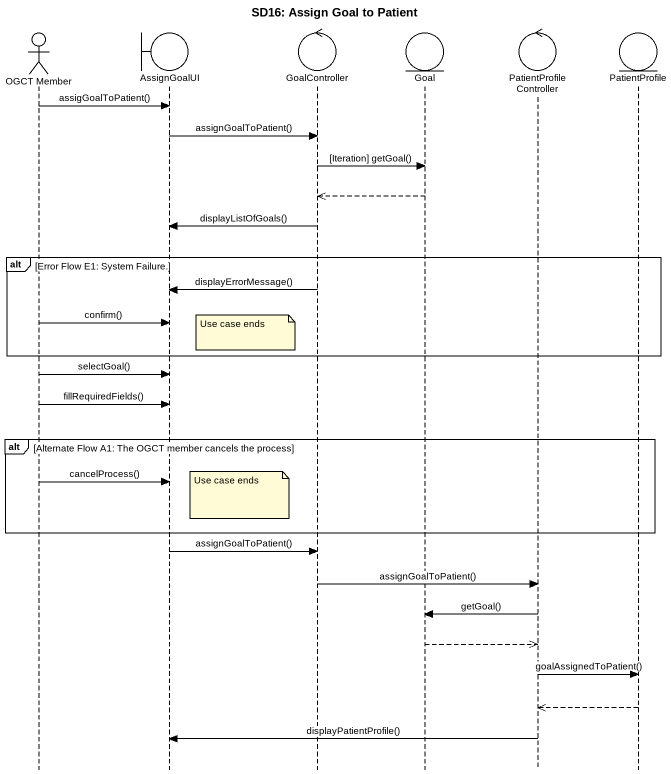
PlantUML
@startuml
title SD16: Assign Goal to Patient
hide footbox
actor "OGCT Member" as OGCT_Member
boundary AssignGoalUI
control GoalController
entity Goal
control PatientProfileController
entity PatientProfile

OGCT_Member -> AssignGoalUI : assigGoalToPatient()
AssignGoalUI -> GoalController : assignGoalToPatient()
GoalController -> Goal : [Iteration] getGoal()
Goal -->> GoalController
GoalController -> AssignGoalUI : displayListOfGoals()
alt Error Flow E1: System Failure.
  GoalController -> AssignGoalUI : displayErrorMessage()
  OGCT_Member -> AssignGoalUI : confirm()
  note left of GoalController : Use case ends
end
OGCT_Member -> AssignGoalUI : selectGoal()
OGCT_Member -> AssignGoalUI : fillRequiredFields()
alt Alternate Flow A1: The OGCT member cancels the process
  OGCT_Member -> AssignGoalUI : cancelProcess()
  note right of AssignGoalUI : Use case ends
end
AssignGoalUI -> GoalController : assignGoalToPatient()
GoalController -> PatientProfileController : assignGoalToPatient()
PatientProfileController -> Goal : getGoal()
Goal -->> PatientProfileController
PatientProfileController -> PatientProfile : goalAssignedToPatient()
PatientProfile -->> PatientProfileController
PatientProfileController -> AssignGoalUI : displayPatientProfile()
@enduml
